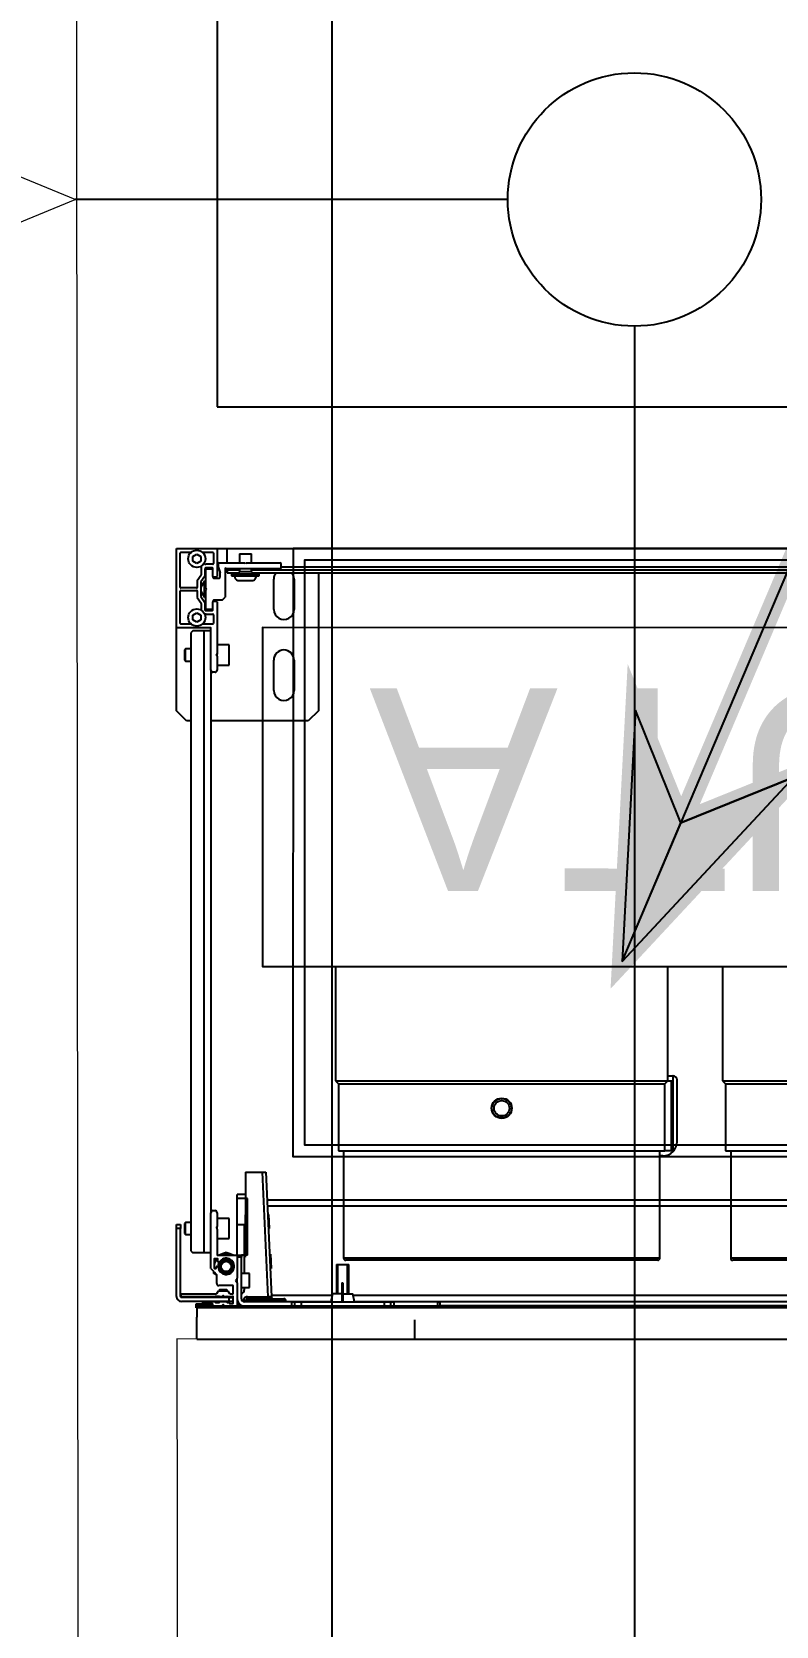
# Model space of a CAD drawing. Extents: x -2795338 to 3769695, y -3516596 to 3048438.
# Drawn here: x 484779 to 485146, y -343148 to -342361 of the extents above; entities that cross this region are included whole.
import ezdxf
from ezdxf import colors
from ezdxf.entities.mleader import LeaderData, LeaderLine
from ezdxf.math import Vec2, Vec3

# ---------------------------------------------------------------- set-up
doc = ezdxf.new("R2010")
doc.units = 0
doc.linetypes.add('prlm_ef', pattern=[0.165, 0.1, -0.065])
doc.linetypes.add('prlm_gaz', pattern=[36, 24, -3, 0, -3, 0, -3, 0, -3])
doc.layers.add('_GAZELEC-BOITE INCORPO', color=36, linetype='Continuous', lineweight=18)
doc.layers.add('_GAZELEC-RESERVATION', color=1, linetype='Continuous', lineweight=18)
for name, color, linetype in [('_GAZELEC-EAU CHAUDE', 1, 'Continuous'), ('GAZ-EU FLECHE', 42, 'Continuous'), ('prlm-CHAUFF', 30, 'Continuous'), ('prlm-EAU-EF', 161, 'Continuous'), ('prlm-GAZ', 20, 'Continuous'), ('prlm-GT', 242, 'Continuous'), ('prlm-MOD', 64, 'Continuous'), ('prlm-VMC', 93, 'Continuous')]:
    doc.layers.add(name, color=color, linetype=linetype)
doc.layers.add('prlm-xpoly', color=7, linetype='Continuous', plot=False)
doc.styles.add('ISO', font='isocp2.shx')
doc.styles.get("Standard").update_dxf_attribs({"font": 'arial.ttf'})
doc.dimstyles.new('200', dxfattribs={"dimtxt": 200, "dimasz": 25, "dimexe": 50, "dimexo": 50, "dimgap": 20, "dimtad": 1, "dimdec": 0, "dimlfac": 0.1, "dimdsep": 46, "dimtxsty": 'ISO', "dimblk1": 'DOTBLANK', "dimblk2": 'DOTBLANK', "dimsah": 1, "dimcen": 25, "dimclrd": 80, "dimclre": 80, "dimadec": 0, "dimazin": 0, "dimtfac": 1, "dimtdec": 0, "dimtmove": 0, "dimatfit": 3, "dimldrblk": 'DOTBLANK', "dimfxl": 50, "dimtolj": 1, "dimtzin": 0, "dimarcsym": 0})

# ---------------------------------------------------------------- blocks, each defined once
blk = doc.blocks.new('C 90.MTI900_Alu_390')
at = {"layer": 'prlm-MOD', "color": 1, "linetype": 'Continuous'}
for p, q in [((-4.475, 0), (-4.472, 0)), ((-4.475, -0.003), (-4.475, 0)), ((-4.472, 0), (-4.278, 0)), ((-4.278, 0), (-4.225, 0)), ((-4.225, 0), (4.225, 0)), ((-4.225, -0.07), (-4.225, 0)), ((-4.475, -0.387), (-4.475, -0.003)), ((-4.457, -0.191), (-4.457, -0.021)), ((-4.454, -0.018), (-4.4033, -0.018)), ((-4.395, -0.0385), (-4.375, -0.0269)), ((-4.395, -0.0615), (-4.395, -0.0385)), ((-4.375, -0.0731), (-4.395, -0.0615)), ((-4.375, -0.0269), (-4.355, -0.0385)), ((-4.355, -0.0615), (-4.375, -0.0731)), ((-4.355, -0.0385), (-4.355, -0.0615)), ((-4.3467, -0.018), (-4.296, -0.018)), ((-4.296, -0.077), (-4.3306, -0.077)), ((-4.293, -0.021), (-4.293, -0.074)), ((-4.275, -0.003), (-4.275, -0.137)), ((-4.27, -0.073), (-4.27, -0.0895)), ((-4.267, -0.07), (-4.14, -0.07)), ((-4.165, -0.025), (-4.105, -0.025)), ((-4.165, -0.025), (-4.165, -0.07)), ((-4.135, -0.075), (-4.14, -0.07)), ((-4.13, -0.07), (-4.135, -0.075)), ((-4.13, -0.07), (-3.963, -0.07)), ((-4.105, -0.07), (-4.105, -0.025)), ((-3.96, -0.073), (-3.96, -0.097)), ((-4.3535, -0.1303), (-4.3725, -0.1588)), ((-4.3355, -0.1358), (-4.3545, -0.1642)), ((-4.353, -0.0864), (-4.353, -0.1286)), ((-4.335, -0.098), (-4.335, -0.1341)), ((-4.298, -0.095), (-4.332, -0.095)), ((-4.33, -0.195), (-4.33, -0.103)), ((-4.327, -0.1), (-4.298, -0.1)), ((-4.295, -0.137), (-4.295, -0.098)), ((-4.295, -0.137), (-4.295, -0.142)), ((-4.278, -0.14), (-4.292, -0.14)), ((-4.292, -0.145), (-4.263, -0.145)), ((-4.2698, -0.0905), (-4.2602, -0.1195)), ((-4.26, -0.142), (-4.26, -0.1205)), ((-4.235, -0.1), (-4.235, -0.24)), ((-3.963, -0.1), (-4.229, -0.1)), ((-4.225, -0.105), (-4.225, -0.1)), ((-4.225, -0.105), (-4.165, -0.105)), ((-4.225, -0.105), (-4.225, -0.12)), ((-4.225, -0.12), (-4.17, -0.12)), ((-4.203, -0.12), (-4.203, -0.125)), ((-4.203, -0.125), (-4.067, -0.125)), ((-4.203, -0.125), (-4.203, -0.135)), ((-4.203, -0.135), (-4.067, -0.135)), ((-4.165, -0.115), (-4.175, -0.125)), ((-4.165, -0.1), (-4.165, -0.115)), ((-4.105, -0.115), (-4.165, -0.115)), ((-4.105, -0.115), (-4.105, -0.1)), ((-4.105, -0.105), (4.105, -0.105)), ((-4.095, -0.125), (-4.105, -0.115)), ((-4.1, -0.12), (4.1, -0.12)), ((-4.067, -0.125), (-4.067, -0.12)), ((-4.067, -0.135), (-4.067, -0.125)), ((-3.995, -0.3), (-3.995, -0.15)), ((-3.96, -0.09), (3.96, -0.09)), ((-3.895, -0.15), (-3.895, -0.3)), ((-3.775, -0.12), (-3.775, -0.8)), ((-4.457, -0.369), (-4.457, -0.209)), ((-4.376, -0.194), (-4.454, -0.194)), ((-4.454, -0.206), (-4.376, -0.206)), ((-4.373, -0.1605), (-4.373, -0.191)), ((-4.373, -0.209), (-4.373, -0.2404)), ((-4.3377, -0.16), (-4.355, -0.19)), ((-4.355, -0.1659), (-4.355, -0.2341)), ((-4.355, -0.21), (-4.3377, -0.24)), ((-4.3545, -0.2358), (-4.335, -0.265)), ((-4.33, -0.1677), (-4.3421, -0.1677)), ((-4.33, -0.2323), (-4.3421, -0.2323)), ((-4.3377, -0.24), (-4.3377, -0.16)), ((-4.33, -0.16), (-4.3377, -0.16)), ((-4.325, -0.2), (-4.33, -0.195)), ((-4.33, -0.205), (-4.325, -0.2)), ((-4.33, -0.297), (-4.33, -0.205)), ((-4.1675, -0.158), (-4.1025, -0.158)), ((-4.373, -0.2404), (-4.3535, -0.2697)), ((-4.353, -0.2714), (-4.353, -0.3036)), ((-4.3377, -0.24), (-4.33, -0.24)), ((-4.335, -0.265), (-4.335, -0.302)), ((-4.332, -0.305), (-4.298, -0.305)), ((-4.298, -0.3), (-4.327, -0.3)), ((-4.295, -0.258), (-4.295, -0.263)), ((-4.295, -0.302), (-4.295, -0.263)), ((-4.25, -0.255), (-4.292, -0.255)), ((-4.292, -0.26), (-4.278, -0.26)), ((-4.275, -0.263), (-4.275, -0.52)), ((-4.25, -0.255), (-4.235, -0.24)), ((-4.475, -0.8), (-4.475, -0.387)), ((-4.308, -0.39), (-4.472, -0.39)), ((-4.4033, -0.372), (-4.454, -0.372)), ((-4.395, -0.3285), (-4.375, -0.3169)), ((-4.395, -0.3515), (-4.395, -0.3285)), ((-4.375, -0.3631), (-4.395, -0.3515)), ((-4.375, -0.3169), (-4.355, -0.3285)), ((-4.355, -0.3515), (-4.375, -0.3631)), ((-4.355, -0.3285), (-4.355, -0.3515)), ((-4.296, -0.372), (-4.3467, -0.372)), ((-4.328, -0.323), (-4.296, -0.323)), ((-4.305, -0.6), (-4.305, -0.393)), ((-4.293, -0.326), (-4.293, -0.369)), ((-4.395, -0.405), (-4.405, -0.415)), ((-4.405, -0.415), (-4.405, -3.465)), ((-4.34, -0.405), (-4.395, -0.405)), ((-4.305, -0.405), (-4.34, -0.405)), ((-4.34, -0.405), (-4.34, -3.475)), ((-4.43, -0.495), (-4.435, -0.5)), ((-4.435, -0.5), (-4.435, -0.55)), ((-4.435, -0.55), (-4.43, -0.555)), ((-4.43, -0.555), (-4.43, -0.495)), ((-4.405, -0.495), (-4.43, -0.495)), ((-4.275, -0.52), (-4.2779, -0.5229)), ((-4.2779, -0.5271), (-4.275, -0.53)), ((-4.215, -0.475), (-4.275, -0.475)), ((-4.275, -0.53), (-4.275, -0.52)), ((-4.275, -0.53), (-4.275, -0.6)), ((-4.215, -0.575), (-4.215, -0.475)), ((-3.995, -0.7), (-3.995, -0.55)), ((-3.895, -0.55), (-3.895, -0.7)), ((-4.43, -0.555), (-4.405, -0.555)), ((-4.305, -0.6), (-4.305, -3.277)), ((-4.285, -0.61), (-4.295, -0.61)), ((-4.275, -0.575), (-4.215, -0.575)), ((-4.425, -0.85), (-4.475, -0.8)), ((-4.405, -0.85), (-4.425, -0.85)), ((-3.825, -0.85), (-4.305, -0.85)), ((-3.775, -0.8), (-3.825, -0.85)), ((-4.1351, -3.077), (-4.136, -3.497)), ((-4.1351, -3.077), (-4.05, -3.077)), ((-4.0221, -3.692), (-4.05, -3.077)), ((-4.05, -3.077), (-4.035, -3.077)), ((-4.035, -3.077), (-4.0071, -3.6913)), ((-4.175, -3.207), (-4.175, -3.187)), ((-4.1353, -3.187), (-4.175, -3.187)), ((-4.175, -3.337), (-4.175, -3.207)), ((-4.125, -3.207), (-4.175, -3.207)), ((-4.125, -3.487), (-4.125, -3.207)), ((-0.2775, -3.215), (-4.0287, -3.215)), ((-4.305, -3.5528), (-4.305, -3.277)), ((-4.295, -3.267), (-4.285, -3.267)), ((-4.275, -3.277), (-4.275, -3.3458)), ((-0.2775, -3.245), (-4.0274, -3.245)), ((-4.0205, -3.2854), (-4.0255, -3.2857)), ((-4.0205, -3.2854), (-4.0173, -3.3556)), ((-4.475, -3.355), (-4.475, -3.335)), ((-4.475, -3.335), (-4.455, -3.335)), ((-4.475, -3.69), (-4.475, -3.355)), ((-4.455, -3.355), (-4.475, -3.355)), ((-4.455, -3.335), (-4.455, -3.355)), ((-4.455, -3.69), (-4.455, -3.355)), ((-4.43, -3.325), (-4.435, -3.33)), ((-4.435, -3.33), (-4.435, -3.38)), ((-4.435, -3.38), (-4.43, -3.385)), ((-4.43, -3.385), (-4.43, -3.325)), ((-4.405, -3.325), (-4.43, -3.325)), ((-4.2759, -3.3479), (-4.2779, -3.3499)), ((-4.2779, -3.3541), (-4.2759, -3.3561)), ((-4.215, -3.305), (-4.275, -3.305)), ((-4.275, -3.3582), (-4.275, -3.3458)), ((-4.275, -3.3582), (-4.275, -3.484)), ((-4.215, -3.405), (-4.215, -3.305)), ((-4.175, -3.487), (-4.175, -3.337)), ((-4.14, -3.337), (-4.175, -3.337)), ((-4.14, -3.487), (-4.14, -3.337)), ((-4.0223, -3.3558), (-4.0173, -3.3556)), ((-4.43, -3.385), (-4.405, -3.385)), ((-4.275, -3.405), (-4.215, -3.405)), ((-4.405, -3.465), (-4.395, -3.475)), ((-4.34, -3.475), (-4.395, -3.475)), ((-4.305, -3.475), (-4.34, -3.475)), ((-4.29, -3.5066), (-4.2854, -3.504)), ((-4.29, -3.507), (-4.29, -3.549)), ((-4.274, -3.504), (-4.287, -3.504)), ((-4.272, -3.487), (-4.178, -3.487)), ((-4.271, -3.518), (-4.271, -3.507)), ((-4.2657, -3.521), (-4.268, -3.521)), ((-4.24, -3.4778), (-4.23, -3.472)), ((-4.23, -3.472), (-4.22, -3.4778)), ((-4.195, -3.5614), (-4.195, -3.5226)), ((-4.175, -3.49), (-4.175, -3.487)), ((-4.175, -3.487), (-4.155, -3.487)), ((-4.175, -3.49), (-4.175, -3.6008)), ((-4.155, -3.497), (-4.175, -3.497)), ((-4.14, -3.487), (-4.155, -3.487)), ((-4.155, -3.487), (-4.155, -3.497)), ((-4.155, -3.702), (-4.155, -3.497)), ((-4.125, -3.487), (-4.14, -3.487)), ((-4.14, -3.577), (-4.14, -3.487)), ((-4.136, -3.497), (-4.14, -3.4972)), ((-4.0116, -3.4816), (-4.0166, -3.4819)), ((-4.0116, -3.4816), (-4.0084, -3.5518)), ((-3.685, -3.532), (-3.625, -3.532)), ((-3.685, -3.532), (-3.685, -3.677)), ((-3.6789, -3.677), (-3.6789, -3.532)), ((-3.6311, -3.677), (-3.6311, -3.532)), ((-3.625, -3.677), (-3.625, -3.532)), ((-4.2769, -3.5821), (-4.3041, -3.5549)), ((-4.2906, -3.577), (-4.2906, -3.5684)), ((-4.2806, -3.5828), (-4.2906, -3.577)), ((-4.287, -3.552), (-4.282, -3.552)), ((-4.279, -3.549), (-4.279, -3.545)), ((-4.276, -3.542), (-4.2729, -3.542)), ((-4.276, -3.627), (-4.276, -3.5842)), ((-4.1759, -3.6029), (-4.1829, -3.6099)), ((-4.1829, -3.6141), (-4.1759, -3.6211)), ((-4.175, -3.6232), (-4.175, -3.6008)), ((-4.115, -3.577), (-4.155, -3.577)), ((-4.115, -3.647), (-4.115, -3.577)), ((-4.0134, -3.552), (-4.0084, -3.5518)), ((-4.455, -3.682), (-4.455, -3.68)), ((-4.452, -3.677), (-4.2791, -3.677)), ((-4.215, -3.695), (-4.45, -3.695)), ((-4.2855, -3.692), (-4.445, -3.692)), ((-4.2653, -3.69), (-4.2827, -3.69)), ((-4.2766, -3.6757), (-4.2679, -3.6633)), ((-4.198, -3.637), (-4.266, -3.637)), ((-4.2654, -3.662), (-4.2246, -3.662)), ((-4.263, -3.657), (-4.265, -3.659)), ((-4.225, -3.659), (-4.265, -3.659)), ((-4.265, -3.659), (-4.265, -3.662)), ((-4.265, -3.69), (-4.265, -3.695)), ((-4.227, -3.657), (-4.263, -3.657)), ((-4.2521, -3.692), (-4.2625, -3.692)), ((-4.2607, -3.657), (-4.2607, -3.662)), ((-4.2607, -3.69), (-4.2607, -3.695)), ((-4.2471, -3.6871), (-4.2521, -3.692)), ((-4.2379, -3.692), (-4.2429, -3.6871)), ((-4.228, -3.692), (-4.2379, -3.692)), ((-4.2293, -3.657), (-4.2293, -3.662)), ((-4.2293, -3.69), (-4.2293, -3.695)), ((-4.225, -3.659), (-4.227, -3.657)), ((-4.2252, -3.69), (-4.198, -3.69)), ((-4.225, -3.662), (-4.225, -3.659)), ((-4.225, -3.695), (-4.225, -3.69)), ((-4.2221, -3.6633), (-4.2134, -3.6757)), ((-4.215, -3.715), (-4.215, -3.695)), ((-4.215, -3.695), (-4.195, -3.695)), ((-4.2109, -3.677), (-4.198, -3.677)), ((-4.195, -3.674), (-4.195, -3.64)), ((-4.195, -3.722), (-4.195, -3.693)), ((-4.175, -3.6232), (-4.175, -3.734)), ((-4.155, -3.647), (-4.115, -3.647)), ((-4.14, -3.6567), (-4.14, -3.647)), ((-4.125, -3.692), (-4.0221, -3.692)), ((-4.125, -3.702), (-4.125, -3.692)), ((-4.0071, -3.6913), (-4.0221, -3.692)), ((-4.022, -3.6925), (-4.0221, -3.692)), ((-3.7066, -3.685), (-4.0074, -3.685)), ((-4.0071, -3.6913), (-4.007, -3.6925)), ((-3.705, -3.677), (-3.713, -3.717)), ((-3.66, -3.677), (-3.705, -3.677)), ((-3.66, -3.6225), (-3.655, -3.6225)), ((-3.66, -3.6225), (-3.66, -3.6361)), ((-3.66, -3.6361), (-3.655, -3.6361)), ((-3.66, -3.6361), (-3.66, -3.717)), ((-3.655, -3.6225), (-3.655, -3.6361)), ((-3.655, -3.6361), (-3.655, -3.717)), ((-3.655, -3.677), (-3.605, -3.677)), ((-3.597, -3.717), (-3.605, -3.677)), ((-0.26, -3.685), (-3.6034, -3.685)), ((-4.215, -3.715), (-4.45, -3.715)), ((-4.378, -3.747), (-4.378, -3.727)), ((-4.378, -3.727), (-4.298, -3.727)), ((-4.375, -3.747), (-4.378, -3.747)), ((-4.375, -3.737), (4.375, -3.737)), ((-4.375, -3.747), (-4.375, -3.737)), ((4.375, -3.747), (-4.375, -3.747)), ((-4.375, -3.747), (-4.375, -3.792)), ((-4.345, -3.724), (-4.345, -3.718)), ((-4.342, -3.715), (-4.2885, -3.715)), ((-4.298, -3.727), (-4.342, -3.727)), ((-4.298, -3.727), (-4.298, -3.737)), ((-4.295, -3.734), (-4.295, -3.73)), ((-4.2826, -3.72), (-4.2654, -3.72)), ((-4.2651, -3.7161), (-4.269, -3.72)), ((-4.2618, -3.7161), (-4.2651, -3.7161)), ((-4.2595, -3.715), (-4.231, -3.715)), ((-4.2471, -3.7321), (-4.2521, -3.737)), ((-4.2414, -3.7335), (-4.2486, -3.7335)), ((-4.2379, -3.737), (-4.2429, -3.7321)), ((-4.2249, -3.7161), (-4.2287, -3.7161)), ((-4.2251, -3.72), (-4.215, -3.72)), ((-4.221, -3.72), (-4.2249, -3.7161)), ((-4.195, -3.715), (-4.215, -3.715)), ((-4.215, -3.72), (-4.215, -3.722)), ((-4.212, -3.725), (-4.198, -3.725)), ((-4.175, -3.737), (-4.175, -3.734)), ((-4.165, -3.737), (-4.165, -3.7265)), ((-3.9067, -3.717), (-4.14, -3.717)), ((-4.135, -3.717), (-4.135, -3.712)), ((-4.105, -3.712), (-4.135, -3.712)), ((-4.125, -3.702), (-4.105, -3.702)), ((-4.105, -3.702), (-3.965, -3.702)), ((-4.105, -3.702), (-4.105, -3.712)), ((-4.105, -3.712), (-4.105, -3.717)), ((-3.965, -3.712), (-4.105, -3.712)), ((-3.965, -3.702), (-3.945, -3.702)), ((-3.965, -3.702), (-3.965, -3.712)), ((-3.965, -3.717), (-3.965, -3.712)), ((-3.935, -3.712), (-3.965, -3.712)), ((-3.935, -3.712), (-3.935, -3.717)), ((-3.935, -3.715), (-3.7126, -3.715)), ((-3.9067, -3.737), (-3.9067, -3.717)), ((-3.9067, -3.717), (-3.8932, -3.717)), ((-3.8932, -3.717), (-3.86, -3.717)), ((-3.8932, -3.717), (-3.8932, -3.737)), ((-3.86, -3.717), (-3.45, -3.717)), ((-3.86, -3.717), (-3.86, -3.737)), ((-3.5974, -3.715), (-0.25, -3.715)), ((-3.45, -3.717), (-3.45, -3.737)), ((-3.45, -3.717), (-3.4168, -3.717)), ((-3.4168, -3.737), (-3.4168, -3.717)), ((-3.4168, -3.717), (-3.4033, -3.717)), ((-3.185, -3.717), (-3.4033, -3.717)), ((-3.4033, -3.717), (-3.4033, -3.737)), ((-3.185, -3.717), (-3.175, -3.717)), ((-3.185, -3.737), (-3.185, -3.717)), ((-3.175, -3.717), (-3.175, -3.737)), ((-3.175, -3.735), (-0.2433, -3.735)), ((-4.375, -3.902), (-4.375, -3.792)), ((-4.375, -3.902), (4.375, -3.902))]:
    blk.add_line(p, q, dxfattribs=at)
at = {"layer": 'prlm-MOD', "color": 1, "ltscale": 50}
blk.add_lwpolyline([(-3.3, -3.8058), (-3.3, -3.902)], dxfattribs=at)
at = {"layer": 'prlm-MOD', "color": 1, "linetype": 'Continuous'}
for centre, radius in [((-4.375, -0.05), 0.0425), ((-4.375, -0.34), 0.0425), ((-4.23, -3.542), 0.035), ((-4.23, -3.542), 0.03), ((-4.23, -3.542), 0.025)]:
    blk.add_circle(centre, radius, dxfattribs=at)
for centre, radius, start, end in [((-4.472, -0.003), 0.003, 90, 180), ((-4.278, -0.003), 0.003, 0, 90), ((-4.454, -0.021), 0.003, 90, 180), ((-4.4033, -0.021), 0.003, 84.51824, 90), ((-4.3467, -0.021), 0.003, 90, 95.48174), ((-4.3306, -0.067), 0.01, 213.6525, 270), ((-4.296, -0.021), 0.003, 0, 90), ((-4.296, -0.074), 0.003, 270, 0), ((-4.267, -0.073), 0.003, 90, 180), ((-3.963, -0.073), 0.003, 0, 90), ((-4.356, -0.1286), 0.003, 326.30993, 0), ((-4.338, -0.1341), 0.003, 326.30993, 0), ((-4.332, -0.098), 0.003, 90, 180), ((-4.327, -0.103), 0.003, 90, 180), ((-4.298, -0.098), 0.003, 0, 90), ((-4.298, -0.103), 0.003, 0, 90), ((-4.292, -0.137), 0.003, 180, 270), ((-4.292, -0.142), 0.003, 180, 270), ((-4.278, -0.137), 0.003, 270, 0), ((-4.267, -0.0895), 0.003, 180, 198.43495), ((-4.263, -0.142), 0.003, 270, 0), ((-4.263, -0.1205), 0.003, 0, 18.43495), ((-4.232, -0.1), 0.003, 0, 180), ((-4.1675, -0.138), 0.02, 171.37307, 270), ((-4.1675, -0.133), 0.02, 185.73917, 187.18076), ((-4.1025, -0.138), 0.02, 270, 8.62693), ((-4.1025, -0.133), 0.02, 352.81924, 354.26083), ((-3.945, -0.15), 0.05, 143.1301, 180), ((-3.963, -0.097), 0.003, 270, 0), ((-3.945, -0.15), 0.05, 0, 36.8699), ((-4.454, -0.191), 0.003, 180, 270), ((-4.454, -0.209), 0.003, 90, 180), ((-4.376, -0.191), 0.003, 270, 0), ((-4.376, -0.209), 0.003, 0, 90), ((-4.37, -0.1605), 0.003, 146.30993, 180), ((-4.352, -0.1659), 0.003, 146.30993, 180), ((-4.352, -0.2341), 0.003, 180, 213.69007), ((-4.356, -0.2714), 0.003, 0, 33.69007), ((-4.332, -0.302), 0.003, 180, 270), ((-4.327, -0.297), 0.003, 180, 270), ((-4.298, -0.297), 0.003, 270, 0), ((-4.298, -0.302), 0.003, 270, 0), ((-4.292, -0.258), 0.003, 90, 180), ((-4.292, -0.263), 0.003, 90, 180), ((-4.278, -0.263), 0.003, 0, 90), ((-3.945, -0.3), 0.05, 180, 0), ((-4.472, -0.387), 0.003, 180, 270), ((-4.454, -0.369), 0.003, 180, 270), ((-4.4033, -0.369), 0.003, 270, 275.48179), ((-4.3467, -0.369), 0.003, 264.51823, 270), ((-4.328, -0.333), 0.01, 90, 133.85099), ((-4.308, -0.393), 0.003, 0, 90), ((-4.296, -0.326), 0.003, 0, 90), ((-4.296, -0.369), 0.003, 270, 0), ((-4.2758, -0.525), 0.003, 135, 225), ((-3.945, -0.55), 0.05, 0, 180), ((-4.295, -0.6), 0.01, 180, 270), ((-4.285, -0.6), 0.01, 270, 0), ((-3.945, -0.7), 0.05, 180, 0), ((-4.295, -3.277), 0.01, 90, 180), ((-4.285, -3.277), 0.01, 0, 90), ((-4.2758, -3.352), 0.003, 135, 225), ((-4.278, -3.3458), 0.003, 315, 0), ((-4.278, -3.3582), 0.003, 0, 45), ((-4.287, -3.507), 0.003, 90, 180), ((-4.23, -3.542), 0.06, 140.70352, 188.509), ((-4.23, -3.542), 0.065, 144.22418, 157.38014), ((-4.272, -3.484), 0.003, 180, 270), ((-4.274, -3.507), 0.003, 0, 90), ((-4.268, -3.518), 0.003, 180, 270), ((-4.23, -3.542), 0.04, 146.07277, 184.00063), ((-4.23, -3.542), 0.04, 184.00063, 146.07277), ((-4.2657, -3.518), 0.003, 270, 326.07277), ((-4.23, -3.542), 0.065, 57.79577, 122.20423), ((-4.23, -3.542), 0.06, 66.44354, 113.55646), ((-4.178, -3.49), 0.003, 0, 90), ((-4.302, -3.5528), 0.003, 180, 225), ((-4.287, -3.549), 0.003, 180, 270), ((-4.23, -3.542), 0.065, 206.16198, 224.95254), ((-4.282, -3.549), 0.003, 270, 0), ((-4.276, -3.545), 0.003, 90, 180), ((-4.279, -3.5842), 0.003, 0, 45), ((-4.2729, -3.545), 0.003, 4.00063, 90), ((-4.1808, -3.612), 0.003, 135, 225), ((-4.178, -3.6008), 0.003, 315, 0), ((-4.45, -3.69), 0.025, 180, 270), ((-4.452, -3.68), 0.003, 90, 180), ((-4.445, -3.682), 0.01, 180, 270), ((-4.45, -3.69), 0.005, 180, 270), ((-4.2827, -3.693), 0.003, 90, 160.52878), ((-4.2791, -3.674), 0.003, 270, 325.00798), ((-4.266, -3.627), 0.01, 180, 270), ((-4.2654, -3.665), 0.003, 90, 145.00798), ((-4.2653, -3.693), 0.003, 19.47122, 90), ((-4.245, -3.6892), 0.003, 45, 135), ((-4.2252, -3.693), 0.003, 90, 160.52878), ((-4.2246, -3.665), 0.003, 34.99202, 90), ((-4.2109, -3.674), 0.003, 214.99202, 270), ((-4.198, -3.64), 0.003, 0, 90), ((-4.198, -3.674), 0.003, 270, 0), ((-4.198, -3.693), 0.003, 0, 90), ((-4.178, -3.6232), 0.003, 0, 45), ((-4.1151, -3.7104), 0.05, 129.88406, 142.91394), ((-4.16, -3.6567), 0.02, 309.88406, 0), ((-4.125, -3.712), 0.02, 90, 192.41205), ((-3.997, -3.692), 0.01, 182.60256, 270), ((-4.342, -3.718), 0.003, 90, 180), ((-4.342, -3.724), 0.003, 180, 270), ((-4.298, -3.73), 0.003, 0, 90), ((-4.292, -3.734), 0.003, 180, 270), ((-4.2885, -3.718), 0.003, 9.59407, 90), ((-4.2826, -3.717), 0.003, 189.59407, 270), ((-4.2654, -3.717), 0.003, 270, 350.40593), ((-4.275, -3.715), 0.01, 353.93882, 0), ((-4.2595, -3.718), 0.003, 90, 170.40593), ((-4.245, -3.7342), 0.003, 45, 135), ((-4.231, -3.718), 0.003, 9.59407, 90), ((-4.2251, -3.717), 0.003, 189.59407, 270), ((-4.215, -3.715), 0.01, 180, 186.06118), ((-4.212, -3.722), 0.003, 180, 270), ((-4.198, -3.722), 0.003, 270, 0), ((-4.178, -3.734), 0.003, 270, 0), ((-4.14, -3.702), 0.035, 180, 270), ((-4.14, -3.702), 0.015, 180, 270), ((-4.125, -3.712), 0.01, 90, 180), ((-3.945, -3.712), 0.01, 0, 90)]:
    blk.add_arc(centre, radius, start, end, dxfattribs=at)
for centre, major_axis, ratio, start_param, end_param in [((-4.022, -3.6931), (0.015, 0.0007), 0.045361, 0, 1.568734), ((-3.997, -3.692), (0.025, 0), 0.4, 3.187016, 4.712389)]:
    blk.add_ellipse(centre, major_axis=major_axis, ratio=ratio, start_param=start_param, end_param=end_param, dxfattribs=at)
blk = doc.blocks.new('xi.be')
at = {"layer": 'prlm-VMC', "color": 0, "linetype": 'ByBlock', "lineweight": 5, "flags": 128}
blk.add_lwpolyline([(-6.173, -15.004), (6.173, -15.004), (0, 0)], close=True, dxfattribs=at)
at = {"layer": 'prlm-VMC', "color": 0, "linetype": 'ByBlock', "lineweight": 5}
blk.add_solid([(0, -1), (5.173, -14.004), (-5.173, -14.004), (0, -1)], dxfattribs=at)
blk = doc.blocks.new('xi.uta-yzen-d')
at = {"layer": 'prlm-CHAUFF', "ltscale": 50}
for p, q in [((1.8, 35.02), (17.4, 35.02)), ((1.9, 35.12), (17.3, 35.12)), ((17.4, 29.72), (17.4, 35.02)), ((20.9, 35.02), (36.5, 35.02)), ((20.9, 35.02), (20.9, 29.72)), ((21, 35.12), (36.4, 35.12)), ((36.5, 29.72), (36.5, 35.02)), ((20.75, 29.97), (20.9, 29.97)), ((17.65, 29.72), (1.55, 29.72)), ((17.65, 26.42), (17.65, 29.72)), ((20.05, 29.216), (20.05, 26.22)), ((20.244, 29.72), (20.65, 29.72)), ((20.244, 29.72), (20.244, 26.02)), ((20.3, 29.72), (20.3, 26.27)), ((20.32, 29.72), (20.32, 26.27)), ((36.75, 29.72), (20.65, 29.72)), ((20.65, 29.72), (20.65, 26.42)), ((36.75, 26.42), (36.75, 29.72)), ((20.3, 28.42), (20.32, 28.42)), ((20.32, 28.07), (20.3, 28.07)), ((20.3, 27.693), (20.32, 27.693)), ((20.32, 27.343), (20.3, 27.343)), ((20.3, 27.293), (20.32, 27.293)), ((20.32, 27.193), (20.3, 27.193)), ((17.8, 26.27), (1.4, 26.27)), ((17.65, 26.42), (1.55, 26.42)), ((17.8, 26.27), (17.65, 26.42)), ((17.8, 20.62), (17.8, 26.27)), ((20.5, 26.02), (20.25, 26.02)), ((20.32, 26.27), (20.3, 26.27)), ((20.5, 26.27), (20.32, 26.27)), ((20.65, 26.42), (20.5, 26.27)), ((36.9, 26.27), (20.5, 26.27)), ((20.5, 26.27), (20.5, 20.62)), ((36.75, 26.42), (20.65, 26.42)), ((36.9, 26.27), (36.75, 26.42)), ((36.9, 20.62), (36.9, 26.27))]:
    blk.add_line(p, q, dxfattribs=at)
for points in [[(0, 30), (0, 0), (39, 0), (39, 30)], [(0.571, 29.429), (0.571, 0.571), (38.429, 0.571), (38.429, 29.429)], [(-40.5, 20.62), (-40.5, 3.9), (40.5, 3.9), (40.5, 20.62)]]:
    blk.add_lwpolyline(points, close=True, dxfattribs=at)
for radius in [0.5, 0.48, 0.38]:
    blk.add_circle((28.7, 27.62), radius, dxfattribs=at)
for centre, radius, start, end in [((17.3, 35.02), 0.1, 0, 90), ((21, 35.02), 0.1, 90, 180), ((36.4, 35.02), 0.1, 0, 90), ((20.75, 29.27), 0.7, 90, 136.27309), ((20.825, 29.24), 0.776, 138.52479, 181.76751), ((20.25, 26.22), 0.2, 180, 268.32391), ((20.25, 26.22), 0.2, 268.32391, 270)]:
    blk.add_arc(centre, radius, start, end, dxfattribs=at)
for centre, major_axis, ratio, start_param, end_param in [((20.75, 28.959), (-0.45, 0), 0.974723, 5.983927, 6.283185), ((20.75, 28.603), (-0.45, 0), 0.974723, 5.983927, 6.283185), ((21.55, 28.603), (-1.25, 0), 0.146694, 0, 0.179125)]:
    blk.add_ellipse(centre, major_axis=major_axis, ratio=ratio, start_param=start_param, end_param=end_param, dxfattribs=at)
blk.add_open_spline([(20.318, 29.391), (20.314, 29.379), (20.311, 29.366), (20.303, 29.324), (20.3, 29.294), (20.3, 29.265)], degree=3, knots=[0.8185803, 0.8185803, 0.8185803, 0.8185803, 0.875, 0.875, 1, 1, 1, 1], dxfattribs=at)
at = {"layer": 'prlm-CHAUFF', "ltscale": 50, "insert": (7.303, 16.894), "char_height": 10, "width": 139.79252, "attachment_point": 1}
blk.add_mtext('UTA', dxfattribs=at)
blk = doc.blocks.new('FLECHE1')
h = blk.add_hatch(color=256)
h.dxf.hatch_style = 1
h.paths.add_polyline_path([(495907.08, -370439.56), (495913.62, -370315.47), (495936.11, -370371.09), (495991.74, -370348.6)])
for p, q in [((495907.08, -370439.56), (496141.31, -369887.17)), ((495913.62, -370315.47), (495907.08, -370439.56)), ((495913.62, -370315.47), (495907.08, -370439.56)), ((495936.11, -370371.09), (495913.62, -370315.47)), ((495936.11, -370371.09), (495913.62, -370315.47)), ((495991.74, -370348.6), (495907.08, -370439.56)), ((495907.08, -370439.56), (495991.74, -370348.6)), ((495936.11, -370371.09), (495991.74, -370348.6)), ((495991.74, -370348.6), (495936.11, -370371.09)), ((495907.08, -370439.56), (495936.11, -370371.09))]:
    blk.add_line(p, q)
at = {"const_width": 10}
for points in [[(495936.11, -370371.09), (496141.31, -369887.17)], [(495907.08, -370439.56), (495913.62, -370315.47), (495936.11, -370371.09), (495991.74, -370348.6), (495907.08, -370439.56)]]:
    blk.add_lwpolyline(points, dxfattribs=at)
blk = doc.blocks.new('_DOTBLANK')
at = {"color": 0, "linetype": 'ByBlock'}
blk.add_line((-0.5, 0), (-1, 0), dxfattribs=at)
blk.add_circle((0, 0), 0.5, dxfattribs=at)
blk = doc.blocks.new('*D276')
at = {"layer": '_GAZELEC-BOITE INCORPO', "color": 80, "lineweight": -2, "transparency": 16777216}
for p, q in [((483081.58, -342244.53), (483081.58, -343498.86)), ((484926.49, -342269.43), (484926.49, -343498.86)), ((484901.49, -343448.86), (483106.58, -343448.86))]:
    blk.add_line(p, q, dxfattribs=at)
at = {"layer": '_GAZELEC-BOITE INCORPO', "color": 80, "lineweight": -2, "transparency": 16777216, "xscale": 25, "yscale": 25, "zscale": 25, "rotation": 180}
blk.add_blockref('_DOTBLANK', (483081.58, -343448.86), dxfattribs=at)
at = {"layer": '_GAZELEC-BOITE INCORPO', "color": 80, "lineweight": -2, "transparency": 16777216, "xscale": 25, "yscale": 25, "zscale": 25}
blk.add_blockref('_DOTBLANK', (484926.49, -343448.86), dxfattribs=at)
at = {"layer": '_GAZELEC-BOITE INCORPO', "color": 0, "transparency": 16777216, "insert": (484004.04, -343328.86), "char_height": 200, "attachment_point": 5, "style": 'ISO'}
blk.add_mtext('\\A1;184', dxfattribs=at)
blk = doc.blocks.new('*D277')
at = {"layer": '_GAZELEC-BOITE INCORPO', "color": 80, "lineweight": -2, "transparency": 16777216}
for p, q in [((483081.95, -342921.39), (483081.95, -343754.99)), ((485496.29, -342955.11), (485496.29, -343754.99)), ((485471.29, -343704.99), (483106.95, -343704.99))]:
    blk.add_line(p, q, dxfattribs=at)
at = {"layer": '_GAZELEC-BOITE INCORPO', "color": 80, "lineweight": -2, "transparency": 16777216, "xscale": 25, "yscale": 25, "zscale": 25, "rotation": 180}
blk.add_blockref('_DOTBLANK', (483081.95, -343704.99), dxfattribs=at)
at = {"layer": '_GAZELEC-BOITE INCORPO', "color": 80, "lineweight": -2, "transparency": 16777216, "xscale": 25, "yscale": 25, "zscale": 25}
blk.add_blockref('_DOTBLANK', (485496.29, -343704.99), dxfattribs=at)
at = {"layer": '_GAZELEC-BOITE INCORPO', "color": 0, "transparency": 16777216, "insert": (484289.12, -343584.97), "char_height": 200, "attachment_point": 5, "style": 'ISO'}
blk.add_mtext('\\A1;241', dxfattribs=at)

msp = doc.modelspace()

# ---------------------------------------------------------------- linework, layer by layer
msp.add_circle((487178.691, -234079.124), 3282516.798)
at = {"layer": '_GAZELEC-EAU CHAUDE', "linetype": 'prlm_ef'}
msp.add_spline([(485674.412, -342801.252), (485674.412, -342828.167), (485638.181, -343061.028), (485125.389, -343595.094), (484207.983, -343640.705), (483698.793, -343306.577), (483524.431, -342861.041), (483566.323, -342212.779)], degree=3, dxfattribs=at)
at = {"layer": 'prlm-EAU-EF', "linetype": 'prlm_ef'}
for points in [[(491194.085, -342653.653), (491194.085, -342784.718), (491215.082, -342949.331), (491373.902, -343360.743), (491656.751, -343568.275), (492289.764, -343397.511), (492484.3, -342967.499), (492501.695, -342392.772), (491865.388, -341828.955), (491596.949, -341778.394), (491504.93, -341778.394), (490691.997, -341778.394), (488522.15, -341747.249), (487614.007, -341747.249), (486607.361, -341782.143), (485872.654, -341755.372), (485264.137, -341368.328), (485085.041, -340978.928), (485085.041, -340659.844), (485121.684, -340474.516)], [(501382.103, -342895.069), (501637.573, -342887.187), (501766.646, -342852.582), (502051.759, -342698.928), (502242.487, -342378.93), (502263.999, -341965.115), (501868.649, -341423.503), (501167.187, -341353.38), (500825.875, -341450.658), (500426.613, -341551.877), (499880.883, -341636.658), (499102.431, -341670.398), (498876.81, -341670.398), (495882.605, -341670.398), (493019.119, -341670.398), (486355.597, -341670.398), (486165.59, -341670.398), (485457.85, -341442.007), (485215.035, -341199.192), (485116.846, -340836.568), (485175.001, -340480.188)], [(485619.654, -342808.365), (485526.812, -343117.356), (485021.019, -343442.689), (484442.558, -343442.689), (484161.665, -343184.019), (484134.8, -342442.901), (484447.704, -342259.736), (484982.729, -342213.548)]]:
    msp.add_spline(points, degree=3, dxfattribs=at)
msp.add_open_spline([(485634.413, -342801.454), (485634.453, -342809.293), (485634.49, -342816.979), (485634.427, -342826.762), (485634.404, -342828.991), (485634.341, -342833.456), (485634.301, -342835.689), (485634.153, -342842.388), (485634.019, -342846.855), (485633.509, -342860.252), (485633.024, -342869.181), (485631.129, -342895.933), (485629.275, -342913.719), (485624.688, -342946.457), (485622.125, -342961.442), (485616.154, -342990.693), (485612.774, -343004.967), (485606.668, -343027.429), (485604.238, -343035.723), (485599.776, -343049.885), (485597.821, -343055.784), (485593.737, -343067.532), (485591.609, -343073.378), (485584.971, -343090.832), (485580.207, -343102.356), (485564.938, -343136.574), (485553.456, -343158.916), (485521.081, -343214.645), (485498.493, -343247.3), (485448.378, -343309.711), (485420.85, -343339.466), (485361.747, -343395.657), (485330.172, -343422.092), (485263.907, -343471.236), (485229.218, -343493.944), (485175.472, -343524.969), (485157.224, -343534.826), (485124.492, -343551.34), (485110.097, -343558.214), (485081.098, -343571.298), (485066.492, -343577.51), (485022.381, -343595.167), (484992.582, -343605.631), (484896.269, -343634.997), (484828.528, -343648.992), (484691.529, -343665.115), (484622.27, -343667.242), (484483.863, -343660.132), (484414.715, -343650.893), (484324.679, -343631.557), (484302.995, -343626.329), (484261.324, -343615.179), (484241.321, -343609.327), (484181.685, -343590.38), (484142.478, -343575.909), (484066.09, -343543.216), (484028.909, -343524.993), (483957.47, -343484.738), (483923.214, -343462.705), (483858.489, -343414.785), (483828.022, -343388.897), (483788.227, -343349.56), (483776.99, -343337.732), (483755.896, -343314.012), (483745.998, -343302.153), (483731.997, -343284.219), (483727.587, -343278.385), (483718.933, -343266.561), (483714.692, -343260.574), (483702.223, -343242.4), (483694.25, -343229.999), (483671.348, -343192.022), (483657.435, -343165.673), (483632.291, -343111.372), (483621.06, -343083.42), (483596.191, -343011.821), (483584.255, -342967.452), (483572.109, -342906.85), (483569.31, -342891.002), (483563.488, -342853.074), (483560.81, -342830.993), (483556.75, -342786.754), (483555.365, -342764.599), (483552.848, -342695.673), (483553.689, -342648.76), (483559.146, -342554.535), (483563.763, -342507.223), (483575.418, -342412.206), (483582.456, -342364.502), (483595.108, -342284.248), (483600.443, -342251.803), (483605.793, -342219.27)], degree=3, knots=[0, 0, 0, 0, 23.5281005, 23.5281005, 30.5343642, 30.5343642, 37.5406278, 37.5406278, 51.5531551, 51.5531551, 79.5782097, 79.5782097, 135.6283189, 135.6283189, 183.4567915, 183.4567915, 229.8292493, 229.8292493, 257.2821423, 257.2821423, 277.0733802, 277.0733802, 296.8646181, 296.8646181, 336.447094, 336.447094, 415.6120457, 415.6120457, 538.5964763, 538.5964763, 661.5809069, 661.5809069, 784.5653375, 784.5653375, 907.5497681, 907.5497681, 969.3575354, 969.3575354, 1017.1448808, 1017.1448808, 1064.9322263, 1064.9322263, 1160.5069171, 1160.5069171, 1370.5617858, 1370.5617858, 1580.6166545, 1580.6166545, 1790.6715232, 1790.6715232, 1857.6757736, 1857.6757736, 1920.139051, 1920.139051, 2045.0656057, 2045.0656057, 2169.9921603, 2169.9921603, 2294.918715, 2294.918715, 2419.8452697, 2419.8452697, 2471.4146279, 2471.4146279, 2520.4023791, 2520.4023791, 2543.6191726, 2543.6191726, 2566.8359661, 2566.8359661, 2613.2695531, 2613.2695531, 2706.1367271, 2706.1367271, 2799.003901, 2799.003901, 2939.3221437, 2939.3221437, 2988.7824592, 2988.7824592, 3057.5634626, 3057.5634626, 3126.3444659, 3126.3444659, 3271.1494234, 3271.1494234, 3415.9543809, 3415.9543809, 3560.7593384, 3560.7593384, 3658.5929546, 3658.5929546, 3658.5929546, 3658.5929546], dxfattribs=at)
at = {"layer": 'prlm-GAZ', "linetype": 'prlm_gaz', "ltscale": 0.8}
for points in [[(491233.918, -342684.269), (491246.681, -342935.057), (491328.304, -343208.29), (491459.847, -343396.117), (491625.049, -343515.455), (491947.628, -343537.371), (492229.654, -343390.83), (492394.546, -343124.662), (492479.154, -342805.625), (492446.731, -342408.2), (492098.831, -341988.425), (491672.087, -341821.169), (491498.858, -341821.169), (490882.416, -341821.169), (489849.832, -341821.169), (488749.314, -341794.014), (486575.865, -341828.378), (486009.755, -341828.378), (485558.411, -341709.328), (484976.142, -341673.955), (484504.109, -341673.955), (484055.339, -341587.203), (483788.238, -341365.156), (483641.873, -340465.673)], [(501371.09, -342872.24), (501639.529, -342859.359), (501954.183, -342723.439), (502172.804, -342441.074), (502230.65, -342241.905), (502216.652, -341969.873), (502093.343, -341700.533), (501737.517, -341415.621), (501248.09, -341374.624), (501014.955, -341428.742), (500542.923, -341561.441), (500041.761, -341657.037), (499556.966, -341699.764), (499137.633, -341705.868), (494356.27, -341705.868), (489317.277, -341705.868), (486703.085, -341705.868), (485927.515, -341705.868), (485626.242, -341645.742), (485313.235, -341634.88), (484981.7, -341634.88), (484440.602, -341634.88), (484171.649, -341589.173), (483954.777, -341464.548), (483819.117, -341306.904), (483708.468, -341030.643), (483684.28, -340477.448)]]:
    msp.add_spline(points, degree=3, dxfattribs=at)
at = {"layer": 'prlm-GT'}
msp.add_lwpolyline([(484869.908, -342546.193), (485729.908, -342546.193), (485729.908, -342193.097), (484869.908, -342193.097)], close=True, dxfattribs=at)
at = {"layer": 'prlm-VMC'}
for points in [[(485013.371, -342443.889), (484799.908, -342443.889)], [(485075.871, -342506.389), (485075.872, -343245.87)]]:
    msp.add_lwpolyline(points, dxfattribs=at)
msp.add_circle((485075.871, -342443.889), 62.5, dxfattribs=at)
at = {"layer": 'prlm-xpoly', "lineweight": 0}
for points in [[(484800.547, -342193.165), (483980.833, -342193.229), (483980.833, -342991.788), (483930.833, -342991.788), (483930.833, -342193.233), (483180.833, -342193.292), (483181.28, -344493.344), (484802.583, -344493.36)], [(485749.908, -343006.249), (484849.997, -343006.094), (484852.489, -344493.814), (485749.908, -344493.322)]]:
    msp.add_lwpolyline(points, close=True, dxfattribs=at)

# ---------------------------------------------------------------- block references
at = {"layer": 'GAZ-EU FLECHE'}
msp.add_blockref('FLECHE1', (-10837.269, 27619.642), dxfattribs=at)
at = {"layer": 'prlm-CHAUFF', "xscale": 10, "yscale": 10, "zscale": 10, "rotation": 179.9954190350739}
msp.add_blockref('xi.uta-yzen-d', (485297.408, -342616.193), dxfattribs=at)
at = {"layer": 'prlm-MOD', "xscale": 99.99999999999976, "yscale": 99.99999999999976, "zscale": 99.99999999999976, "rotation": 359.9998846602432}
msp.add_blockref('C 90.MTI900_Alu_390', (485297.408, -342616.193), dxfattribs=at)
at = {"layer": 'prlm-VMC', "xscale": 10, "yscale": 10, "zscale": 10, "rotation": 270.0457583404142}
msp.add_blockref('xi.be', (484799.908, -342443.889), dxfattribs=at)

# ---------------------------------------------------------------- dimensions: what is measured, and where the dimension line sits
at = {"layer": '_GAZELEC-BOITE INCORPO'}
for base, p1, p2, picture, middle in [((483081.579, -343448.863), (484926.492, -342219.433), (483081.579, -342194.526), '*D276', (484004.036, -343328.863)), ((483081.947, -343704.986), (485496.293, -342905.113), (483081.947, -342871.386), '*D277', (484289.12, -343584.966))]:
    dim = msp.add_linear_dim(base=base, p1=p1, p2=p2, dimstyle='200', dxfattribs=at)
    dim.commit()
    dim.dimension.update_dxf_attribs({"geometry": picture, "text_midpoint": middle})

# ---------------------------------------------------------------- leaders
at = {"layer": '_GAZELEC-RESERVATION', "color": 6}
ml = msp.add_multileader_mtext('Standard', dxfattribs=at)
ml.set_content('résa n°70\\P500X500 en dalle haute', color=6)
ml.set_leader_properties()
ml.build(insert=Vec2(0, 0))
ml.multileader.update_dxf_attribs({"has_text_frame": 1, "arrow_head_size": 80, "scale": 20})
ctx = ml.context
ctx.base_point, ctx.scale, ctx.char_height, ctx.arrow_head_size, ctx.landing_gap_size, ctx.plane_origin = Vec3(480241.341, -343415.42), 20, 80, 80, 40, Vec3(473671.771, -342163.539)
notes = []
notes.append((ctx, [(0, (1, 1, 0), (481582.646, -343415.42), (-1, 0), 89.845, [(0, [(482249.21, -342509.694)], 0, [])])]))
ctx.mtext.insert, ctx.mtext.width, ctx.mtext.flow_direction = Vec3(480281.341, -343374.738), 1568.85041, 5
ml = msp.add_multileader_mtext('Standard', dxfattribs=at)
ml.set_content('résa n°48 \\P%%C160 A.inf: +203.81', color=6)
ml.set_leader_properties()
ml.build(insert=Vec2(0, 0))
ml.multileader.update_dxf_attribs({"has_text_frame": 1, "arrow_head_size": 80, "scale": 20})
ctx = ml.context
ctx.base_point, ctx.scale, ctx.char_height, ctx.arrow_head_size, ctx.landing_gap_size, ctx.plane_origin = Vec3(459487.911, -342944.034), 20, 80, 80, 40, Vec3(452682.738, -342033.274)
notes.append((ctx, [(0, (1, 1, 0), (460629.979, -342944.034), (-1, 0), 89.845, [(0, [(460782.693, -342726.586)], 0, [])])]))
ctx.mtext.insert, ctx.mtext.width, ctx.mtext.flow_direction = Vec3(459527.911, -342902.424), 1568.85041, 5
for ctx, leaders in notes:
    for number, flags, end, landing, length, lines in leaders:
        leader = LeaderData()
        leader.index, (leader.has_last_leader_line, leader.has_dogleg_vector, leader.attachment_direction) = number, flags
        leader.last_leader_point, leader.dogleg_vector, leader.dogleg_length = Vec3(end), Vec3(landing), length
        for number, points, colour, breaks in lines:
            line = LeaderLine()
            line.index, line.vertices, line.color, line.breaks = number, Vec3.list(points), colors.encode_raw_color(colour), breaks
            leader.lines.append(line)
        ctx.leaders.append(leader)

doc.saveas('drawing.dxf')
